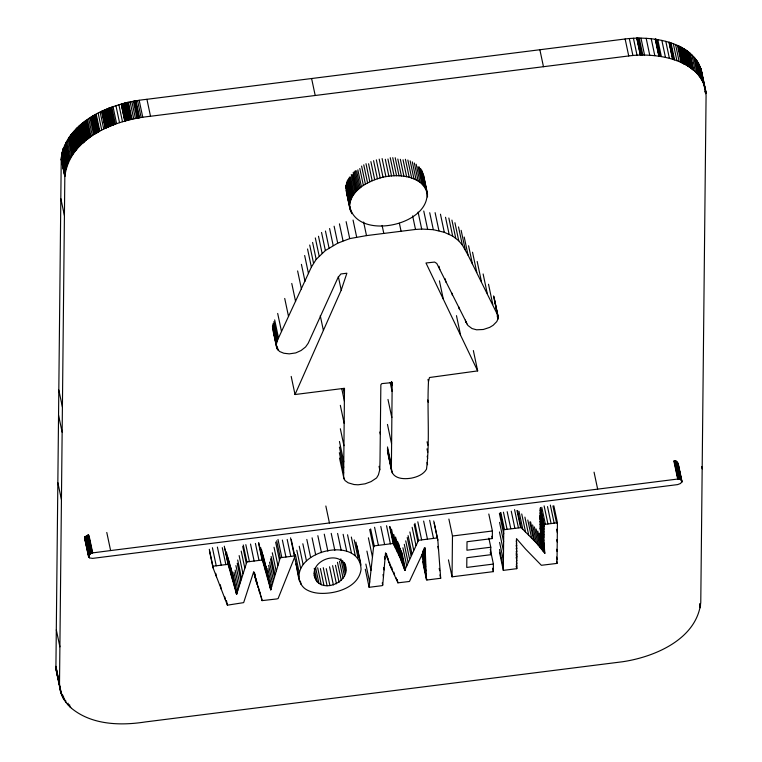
<?xml version="1.0" encoding="UTF-8"?>
<svg xmlns="http://www.w3.org/2000/svg" width="762" height="762" viewBox="0 0 762 762"><rect width="100%" height="100%" fill="white"/><g stroke="black" fill="none" stroke-linecap="round" stroke-linejoin="round"><path stroke-width="1.14" d="M499.491 552.279L503.32 570.376L516.731 568.681L516.474 538.591L525.599 549.097L541.363 565.29L557.003 563.413L557.432 522.77L553.841 505.806M434.235 523.065L437.826 540.029L440.684 578.272L426.853 580.015L426.425 579.453L425.158 547.868L409.47 581.473L397.916 582.835L390.239 565.814L385.524 552.86L382.724 585.149L382.143 585.654L369.122 587.302L365.293 569.204M391.373 469.811L392.182 382.591L381.781 383.619L380.857 384.772L380.009 460.924L379.762 469.716L378.419 474.84L376.58 477.945L371.056 481.622L365.131 483.822L358.045 484.803L353.997 484.527L348.167 482.813L344.967 480.517L343.624 477.307L344.5 388.287L295.027 394.526L291.198 376.428M503.32 570.376L503.749 529.733L521.113 527.628L536.448 543.02L544.792 553.288L543.849 540.677L544.03 524.466L540.439 507.502M387.534 451.714L391.716 471.459C394.535 479.241 404.622 479.269 411.451 478.126C417.233 476.983 423.386 474.507 426.501 469.211C430.063 440.493 426.977 410.708 428.482 381.657L429.473 377.514L477.669 370.904L473.354 350.549M57.512 676.37L55.921 666.312L61.227 159.582C66.246 119.929 112.214 102.784 146.923 99.298L625.135 38.986C652.72 35.357 699.821 42.129 702.478 77.857M71.466 708.25C91.754 725.033 120.482 725.815 145.323 721.947L622.459 661.768C654.339 657.073 696.925 639.318 700.773 602.399L706.079 95.688C704.431 59.379 656.415 52.197 628.726 55.95L150.514 116.262C115.814 119.739 69.828 136.903 64.827 176.546L59.512 683.276C59.303 692.877 64.189 702.069 71.418 708.203M490.29 549.364L493.395 564.061L493.319 571.633L452.047 576.834L452.476 536.01L448.885 519.046M493.395 564.061L466.754 567.423L466.849 557.727L490.709 554.717L490.785 547.211L488.871 538.163M490.785 547.211L466.935 550.221L467.02 541.734L492.319 538.543L492.404 530.981L488.804 514.017M427.539 196.939C426.31 175.041 396.564 172.974 380.181 177.946C367.046 181.785 350.863 190.386 349.606 205.702C355.692 240.44 426.863 226.581 427.063 194.672M477.669 370.904L425.977 262.995L434.616 262.071L436.797 263.471L467.858 325.403L472.021 328.555L476.583 329.803L483.337 329.489L489.642 327.403L493.109 325.317L496.776 321.593L497.891 319.107L497.853 315.42L468.039 255.127L462.344 245.021L458.753 240.821L452.666 236.096L444.303 232.305L433.311 229.676L421.691 229.057L415.509 229.457L366.503 235.601L349.72 238.611L337.709 243.173L325.374 250.555L316.182 259.385L311.372 267.081L277.692 339.747L276.282 344.348L277.025 348.644L279.578 351.492L283.845 353.244L289.255 353.863L295.761 352.911L301.066 350.52L305.591 346.967L308.191 343.271L338.09 277.435L340.89 273.968L346.881 273.215L341.214 290.122L295.027 394.526M681.98 481.46L680.923 479.593L677.694 479.041L110.614 550.564L91.935 552.983L89.278 554.412L88.449 556.384L89.745 557.955L92.602 558.384L677.599 484.603L680.58 483.47L681.98 481.46L678.17 463.439M299.485 580.92C292.684 549.993 360.026 535.343 361.055 569.433C359.016 584.568 342.557 591.464 329.098 593.007C321.688 593.817 313.839 593.588 307.115 590.036C297.513 585.092 298.39 572.891 295.894 563.956M369.122 587.302L373.504 547.592L374.228 545.878L370.637 528.914M314.296 575.329C318.497 596.322 354.073 582.158 344.576 563.137M258.813 542.773L262.642 560.87L270.72 589.788L280.264 557.746L276.673 540.791M224.285 546.211L228.114 564.309L236.572 594.331L246.869 561.946L243.278 544.982M389.601 526.523L393.192 543.487L399.917 557.393L404.784 570.214L418.509 540.296L414.919 523.332M291.284 539.667L294.875 556.631L278.101 598.589L276.663 598.961L262.09 600.618L253.708 571.729L243.659 602.628L227.419 605.171L213.046 567.833L209.455 550.869M91.754 553.041L88.011 534.924M280.264 557.746L294.389 555.946L294.875 556.631M209.293 549.269L212.893 566.233L228.114 564.309M246.869 561.946L262.099 560.022L262.642 560.87M374.228 545.878L393.192 543.487M418.509 540.296L437.312 537.924L437.826 540.029M452.476 536.01L492.404 530.981M544.03 524.466L557.432 522.77M678.599 479.003L674.77 460.915L678.513 479.003M679.437 479.079L675.608 460.981M680.666 479.45L676.98 462.448M345.538 567.652C341.424 548.945 309.105 559.937 314.773 577.596M57.712 676.875L57.998 677.647M701.326 70.094L705.793 91.221M700.821 68.447L705.945 92.678M700.669 68.066L706.012 93.383M700.126 66.675L704.869 89.164M705.326 90.707L705.831 93.688M705.117 91.021L705.593 93.374M699.478 65.246L703.069 82.21M705.117 91.164L705.593 93.431M698.716 63.76L702.354 80.801M698.392 63.151L702.231 80.572M698.211 62.865L701.897 79.972M697.925 62.389L701.516 79.353M697.611 61.884L701.202 78.848M697.173 61.217L700.878 78.353M696.973 60.922L700.659 78.029M696.516 60.274L700.107 77.238M696.011 59.588L699.602 76.552M695.344 58.722L699.087 75.876M695.115 58.417L698.821 75.533M695.02 58.312L698.668 75.333M693.563 56.664L697.154 73.628M691.82 54.912L695.411 71.876M689.943 53.235L693.534 70.199M689.591 52.93L693.258 69.971M689.505 52.864L693.096 69.828M689.21 52.626L692.801 69.59M688.877 52.368L692.467 69.332M688.543 52.111L692.134 69.075M688.238 51.864L691.829 68.828M687.934 51.626L691.525 68.59M687.629 51.387L691.22 68.351M687.438 51.254L691.105 68.275M687.353 51.197L690.943 68.161M687.134 51.035L690.724 67.999M686.886 50.864L690.477 67.828M686.648 50.692L690.239 67.656M686.372 50.511L689.962 67.475M686.095 50.321L689.686 67.285M685.819 50.13L689.41 67.094M685.371 49.835L688.962 66.789M684.886 49.52L688.477 66.475M684.409 49.206L688 66.17M684.257 49.111L687.934 66.123M683.333 48.549L686.924 65.513M682.295 47.949L685.886 64.913M681.238 47.368L684.828 64.332M680.885 47.177L684.476 64.141M680.666 47.053L684.257 64.018M680.437 46.93L684.028 63.894M680.161 46.787L683.752 63.751M679.885 46.644L683.476 63.608M679.609 46.501L683.2 63.465M679.485 46.434L683.076 63.398M679.294 46.339L682.981 63.351M678.761 46.082L682.352 63.036M678.142 45.787L681.733 62.751M677.504 45.491L681.095 62.455M675.58 44.653L679.171 61.617M673.332 43.758L676.923 60.712M671.017 42.92L674.608 59.884M670.341 42.691L673.932 59.646M669.998 42.567L673.589 59.531M669.665 42.453L673.256 59.417M669.417 42.377L673.008 59.341M669.188 42.32L672.779 59.274M668.969 42.253L672.56 59.207M665.798 41.329L669.388 58.293M661.854 40.376L665.445 57.341M657.768 39.586L661.359 56.55M656.701 39.405L660.292 56.369M656.311 39.338L659.902 56.302M655.92 39.272L659.511 56.236M655.672 39.233L659.263 56.197M655.453 39.205L659.044 56.169M655.244 39.176L658.835 56.14M651.215 38.681L654.806 55.645M646.166 38.271L649.757 55.235M640.975 38.11L644.566 55.064M639.251 38.1L642.842 55.064M638.356 38.11L641.947 55.074M637.461 38.119L641.052 55.083M637.127 38.129L640.718 55.093M636.937 38.138L640.528 55.102M636.737 38.148L640.328 55.102M633.441 38.271L637.032 55.235M629.317 38.557L632.908 55.521M625.135 38.986L628.726 55.95M701.688 466.601L702.164 468.868M677.99 463.191L681.904 481.794M677.742 462.934L681.79 482.108M677.285 461.62L681.752 482.165M677.332 462.629L680.923 479.593M676.875 462.401L680.466 479.365M676.666 462.324L680.352 479.327M676.475 462.258L680.161 479.25M676.104 461.086L679.933 479.184M675.97 461.058L679.799 479.155M675.713 461.01L679.656 479.127M675.494 460.962L679.323 479.06M675.313 460.943L679.152 479.031M675.142 460.934L678.98 479.022M674.856 460.915L678.799 479.022M674.446 460.905L678.285 479.003M674.16 460.924L677.99 479.012M673.865 460.953L677.694 479.041M700.068 603.504L700.545 605.771M700.04 603.837L700.478 606.419M699.954 604.428L700.44 606.685M699.916 604.685L700.354 607.209M699.849 605.114L700.268 607.743M539.867 49.74L543.468 66.704M594.055 472.173L597.656 489.137M552.917 505.93L556.508 522.894M556.612 529.247L557.327 532.638M550.345 505.092L554.174 523.18M556.755 539.706L557.232 541.963M556.651 549.278L557.136 551.536M547.507 506.606L551.107 523.57M556.574 557.089L557.051 559.356M556.527 561.146L557.003 563.413M544.116 505.873L547.945 523.97M541.772 507.33L545.363 524.294M540.372 507.978L543.963 524.942M540.106 508.654L543.944 526.742M539.839 510.121L543.916 529.342M493.776 296.189L497.853 315.42M539.81 512.94L543.887 532.162M494.481 299.666L498.072 316.63M493.595 296.123L498.091 317.859M539.791 515.398L543.858 534.619M497.176 315.706L497.891 319.107M539.772 516.903L543.839 536.134M539.763 518.589L543.83 537.81M539.782 521.456L543.849 540.677M539.848 524.227L543.925 543.458M488.509 284.236L492.823 304.59M539.991 526.933L544.058 546.154M539.953 528.428L544.268 548.792M540.715 533.276L544.544 551.374M540.639 534.067L544.792 553.288M540.553 534.076L544.62 553.307M539.325 533.162L543.163 551.25M537.762 531.076L541.591 549.164M483.118 273.958L487.185 293.18M536.115 528.99L539.944 547.078M534.391 526.933L538.22 545.021M477.174 261.442L481.479 281.797M532.619 524.932L536.448 543.02M530.571 521.884L534.648 541.106M529.828 522.027L533.657 540.125M472.526 252.212L476.831 272.567M527.809 520.017L531.638 538.115M468.573 245.764L472.402 263.862M524.894 517.112L528.723 535.2M464.21 237.039L468.039 255.127M521.732 513.959L525.561 532.057M461.143 230.334L465.22 249.555M518.979 511.216L522.808 529.314M458.514 226.924L462.344 245.021M517.522 510.664L521.113 527.628M516.969 510.464L520.56 527.428M454.924 222.723L458.753 240.821M514.56 509.607L518.389 527.695M451.914 220.094L455.743 238.182M511.254 511.178L514.845 528.142M448.837 217.999L452.666 236.096M516.245 540.953L516.722 543.211M516.35 543.697L516.836 545.954M516.179 545.402L516.903 548.792M516.217 548.335L516.931 551.736M445.522 217.256L449.123 234.22M516.217 551.402L516.931 554.793M516.198 553.202L516.922 556.603M507.187 511.693L510.778 528.657M516.188 554.765L516.903 558.165M516.16 557.308L516.874 560.708M466.201 321.602L466.677 323.86M465.392 320.107L465.868 322.364M516.369 561.365L516.846 563.623M516.341 564.061L516.817 566.318M516.322 565.918L516.798 568.185M516.255 566.423L516.731 568.681M440.465 214.208L444.303 232.305M503.434 512.169L507.025 529.133M458.629 306.629L459.105 308.896M500.844 512.493L504.434 529.457M500.158 512.769L503.749 529.733M499.396 513.436L503.711 533.791M435.112 212.655L438.941 230.743M451.952 293.132L452.428 295.389M456.467 315.649L460.534 334.87M499.558 522.38L503.625 541.611M499.453 531.962L503.52 551.183M423.567 175.212L427.444 193.615M423.139 173.812L427.577 195.082M445.208 278.787L445.922 282.188M422.329 171.317L426.168 189.414M423.948 179.975L424.424 182.232M421.634 170.002L425.463 188.1M420.624 168.516L424.453 186.604M429.72 212.712L433.311 229.676M499.596 542.411L503.425 560.508M419.338 166.983L423.177 185.08M499.52 549.478L503.349 567.566M418.1 166.678L421.691 183.642M439.045 266.233L439.76 269.634M416.185 164.211L420.014 182.309M439.426 280.864L443.265 298.961M414.328 162.982L418.167 181.07M423.767 211.036L427.596 229.124M491.842 536.286L492.319 538.543M412.309 161.858L416.138 179.956M410.156 160.868L413.985 178.965M407.851 160.001L411.68 178.098M418.1 212.093L421.691 229.057M490.233 552.46L490.709 554.717M492.604 568.242L493.319 571.633M405.394 159.258L409.232 177.355M403.05 159.782L406.641 176.746M412.642 215.884L415.509 229.457M400.345 159.315L403.936 176.279M397.812 159.02L401.403 175.984M395.202 157.724L399.031 175.822M392.754 157.667L396.592 175.755M390.249 157.715L394.078 175.803M387.925 159.001L391.516 175.965M399.393 223.295L401.069 231.21M385.296 159.268L388.887 176.232M382.105 158.572L385.934 176.67M427.996 379.4L428.482 381.657M379.2 159.144L383.029 177.241M427.768 400.021L428.244 402.288M376.352 159.849L380.181 177.946M373.57 160.677L377.4 178.775M370.875 161.62L374.704 179.718M382.114 225.466L383.791 233.382M368.579 163.773L372.17 180.737M427.072 441.789L427.787 445.189M427.006 448.856L427.72 452.257M365.998 163.706L369.837 181.794M427.187 456.228L427.663 458.486M448.456 559.88L452.047 576.834M427.091 462.458L427.568 464.725M363.75 164.849L367.579 182.947M361.598 166.078L365.427 184.166M359.788 168.507L363.379 185.471M433.721 520.96L437.312 537.924M437.836 546.421L438.56 549.812M357.854 169.869L361.445 186.833M356.616 170.821L360.207 187.785M429.673 520.313L433.502 538.401M355.273 170.602L359.102 188.7M439.188 568.414L439.664 570.681M439.96 574.881L440.684 578.272M354.216 171.545L358.045 189.643M353.206 172.507L357.035 190.595M363.626 222.037L366.503 235.601M352.501 174.612L356.092 191.576M351.301 174.546L355.13 192.643M423.634 521.075L427.463 539.163M350.549 176.908L354.139 193.872M349.396 177.032L353.225 195.129M348.586 178.298L352.415 196.396M391.687 381.6L392.173 383.858M391.439 381.714L392.154 385.105M347.863 179.584L351.692 197.682M390.173 382.4L392.087 391.449M347.243 180.889L351.082 198.977M424.672 547.754L425.148 550.012M346.796 182.013L350.625 200.101M423.996 548.24L425.186 553.898M346.443 183.09L350.272 201.187M417.814 521.808L421.643 539.896M346.405 185.309L349.996 202.273M423.605 549.735L425.282 557.651M345.958 185.271L349.787 203.359M351.368 211.445L351.844 213.703M353.054 220.066L356.645 237.03M423.253 551.05L425.415 561.223M345.586 185.233L349.653 204.454M347.472 195.282L349.387 204.33M349.863 206.588L351.063 212.246M345.538 186.471L349.606 205.702M422.691 551.002L425.567 564.575M346.843 193.748L350.434 210.712M346.11 190.471L349.977 209.112M422.558 551.793L425.672 566.49M422.339 553.964L425.929 570.928M421.672 554.422L426.215 575.91M423.501 564.185L426.853 580.015M422.596 561.356L426.425 579.453M387.982 399.45L391.811 417.547M414.233 524.58L417.824 541.544M412.137 527.294L415.966 545.382M346.129 221.647L349.72 238.611M387.467 424.424L391.544 443.646M409.87 531.971L413.699 550.069M311.61 78.524L315.201 95.488M408.099 535.657L411.928 553.745M407.213 537.524L411.042 555.612M387.487 446.951L391.316 465.049M387.439 448.542L391.268 466.639M388.753 456.038L392.344 473.002M339.433 223.866L343.024 240.83M387.42 450.123L391.258 468.22M405.727 540.858L409.556 558.956M404.279 544.316L408.108 562.413M379.857 432.025L380.343 434.292M402.908 547.792L406.737 565.88M334.118 226.209L337.709 243.173M401.869 552.307L405.46 569.271M401.041 550.955L405.108 570.176M400.945 550.964L405.013 570.186M400.231 548.726L404.889 570.205M400.031 548.183L404.584 569.671M398.783 543.973L403.574 566.595M397.897 542.011L402.45 563.489M397.154 541.191L401.222 560.413M395.602 537.039L399.917 557.393M395.259 537.534L399.088 555.631M329.594 228.543L333.185 245.507M393.754 534.429L397.583 552.526M379.047 466.325L379.762 469.716M338.338 276.558L341.214 290.122M391.506 529.152L395.583 548.373M390.03 526.723L393.859 544.82M325.45 231.029L329.041 247.993M386.553 525.751L390.382 543.839M397.202 579.444L397.916 582.835M396.221 577.872L396.697 580.13M393.887 572.129L394.611 575.52M321.545 232.458L325.374 250.555M391.801 567.519L392.525 570.909M390.82 565.947L391.297 568.214M389.525 562.423L390.239 565.814M387.944 558.032L388.906 562.556M380.79 526.475L384.62 544.573M386.42 553.498L387.62 559.146M385.943 553.422L386.42 555.688M318.497 236.258L322.088 253.213M384.448 556.841L384.924 559.098M315.306 237.925L319.145 256.022M383.619 567.68L384.096 569.938M374.571 527.256L378.409 545.354M383 574.558L383.477 576.815M312.591 242.421L316.182 259.385M343.243 388.439L344.443 394.097M341.757 388.687L344.386 401.126M382.248 582.882L382.724 585.149M309.705 245.04L313.534 263.138M369.675 529.495L373.504 547.592M307.543 248.993L311.372 267.081M340.328 405.327L344.167 423.415M368.389 537.81L372.466 557.041M320.278 315.725L323.393 330.422M304.657 255.518L308.496 273.606M366.922 551.097L370.989 570.328M340.338 428.749L343.929 445.713M365.855 564.08L369.684 582.178M339.452 441.474L343.767 461.829M301.419 264.366L305.01 281.33M339.414 447.075L343.729 467.43M339.357 452.676L343.672 473.031M339.547 458.086L344.033 479.022M356.949 545.849L361.017 565.071M355.93 542.096L359.997 561.318M297.618 270.948L301.447 289.046M354.216 539.896L358.045 557.984M351.339 537.048L355.168 555.146M347.558 534.791L351.387 552.879M291.77 283.454L295.599 301.542M343.129 534.314L346.72 551.269M344.453 562.966L344.938 565.223M343.976 562.413L345.653 570.328M337.604 533.438L341.195 550.393M342.652 560.651L345.272 573.157M340.824 558.841L344.414 575.805M284.721 298.447L288.55 316.544M339.49 561.27L343.081 578.234M325.841 506.006L329.432 522.97M337.461 562.308L341.29 580.396M331.222 533.371L334.823 550.335M335.48 565.299L339.071 582.263M332.594 565.68L336.423 583.778M277.682 313.439L281.511 331.537M324.26 534.162L327.851 551.126M329.546 566.804L333.375 584.892M274.672 319.907L278.501 338.004M326.25 568.633L329.936 585.587M273.863 321.65L277.692 339.747M273.148 323.402L276.977 341.5M317.84 535.676L321.431 552.641M272.691 324.898L276.52 342.995M277.606 347.939L278.092 350.206M275.825 341.538L276.301 343.805M276.787 346.062L277.501 349.453M272.453 326.25L276.282 344.348M273.434 331.68L277.025 348.644M272.663 328.736L276.663 347.767M323.259 567.68L327.089 585.778M320.392 568.557L323.983 585.521M312.087 537.829L315.678 554.793M317.678 567.795L321.269 584.759M315.62 567.709L318.973 583.54M314.239 568.338L317.106 581.911M314.268 573.129L315.706 579.911M306.819 539.42L310.658 557.517M302.838 543.754L306.429 560.718M299.237 546.249L303.066 564.347M296.809 550.221L300.638 568.309M295.37 554.46L299.199 572.548M300.39 581.082L301.104 584.473M290.56 537.858L294.389 555.946M294.999 558.832L298.828 576.929M287.188 539.439L290.779 556.403M282.369 540.048L285.96 557.012M277.997 539.439L281.826 557.536M275.654 542.153L279.483 560.241M274.034 547.259L277.873 565.356M272.301 552.774L276.13 570.871M271.129 556.479L274.958 574.567M270.472 558.784L274.301 576.882M269.538 562.099L273.368 580.187M268.643 565.356L272.472 583.444M267.805 568.547L271.634 586.645M265.805 566.023L270.91 589.759M265.49 565.233L270.72 589.788M264.319 560.089L269.1 582.701M263.071 554.917L268.338 579.796M262.928 555.327L267.481 576.815M261.604 549.935L266.871 574.815M260.699 547.611L265.481 570.233M260.271 547.916L263.862 564.88M258.508 543.058L262.099 560.022M255.422 543.449L259.013 560.413M250.527 544.068L254.117 561.032M261.376 597.217L262.09 600.618M259.937 591.912L260.89 596.427M258.299 586.702L259.499 592.35M256.184 579.225L257.861 587.14M254.508 572.786L256.899 584.092M254.365 572.986L256.28 582.035M254.117 572.672L255.556 579.453M253.946 572.31L254.899 576.834M245.812 544.659L249.412 561.623M242.716 546.478L246.307 563.432M146.923 99.298L150.514 116.262M241.211 551.097L244.802 568.061M239.135 555.593L242.964 573.691M237.696 560.022L241.525 578.11M139.17 100.279L142.761 117.243M237.239 563.289L240.83 580.253M137.541 100.517L141.132 117.481M235.915 565.604L239.754 583.702M135.912 100.775L139.503 117.739M235.134 570.1L238.725 587.064M135.579 100.832L139.17 117.796M134.95 100.936L138.541 117.9M134.16 101.07L137.751 118.034M233.953 572.233L237.782 590.331M133.369 101.213L136.96 118.177M232.648 573.119L236.953 593.474M231.658 570.576L236.687 594.322M230.686 567.242L236.572 594.331M230.134 565.328L234.925 587.94M131.845 101.498L135.436 118.462M229.295 562.166L234.086 584.778M228.648 560.118L233.191 581.606M227.819 556.984L232.61 579.606M226.438 551.945L231.467 575.691M226.104 552.374L229.934 570.462M225.028 549.021L228.619 565.985M130.121 101.851L133.712 118.815M128.407 102.213L131.997 119.177M127.883 102.327L131.474 119.291M222.266 547.63L225.857 564.594M127.692 102.375L131.283 119.339M127.502 102.413L131.093 119.377M126.749 102.594L130.35 119.548M125.854 102.803L129.445 119.767M124.958 103.032L128.549 119.996M124.758 103.08L128.349 120.044M124.082 103.251L127.673 120.215M217.399 547.087L221.228 565.175M123.215 103.489L126.806 120.453M122.358 103.727L125.949 120.691M121.901 103.851L125.492 120.815M121.577 103.937L125.168 120.901M124.844 120.987L121.253 104.023L124.768 121.006M226.457 600.647L227.419 605.171M224.838 596.96L225.562 600.351M118.891 104.718L122.482 121.682M220.313 584.683L221.275 589.207M212.407 547.716L216.237 565.804M215.741 573.319L216.465 576.71M115.929 105.661L119.52 122.625M113.014 106.67L116.605 123.635M111.766 107.128L115.357 124.092M111.052 107.394L114.643 124.358M110.338 107.661L113.929 124.625M110.166 107.728L113.757 124.692M109.985 107.794L113.576 124.758M109.757 107.89L113.347 124.854M109.528 107.975L113.119 124.939M109.309 108.061L112.9 125.025M109.09 108.147L112.681 125.111M108.871 108.233L112.462 125.197M108.528 108.375L112.119 125.339M108.137 108.537L111.728 125.501M107.747 108.709L111.233 125.711M107.175 108.947L110.766 125.901M106.537 109.214L110.128 126.168M105.899 109.48L109.49 126.444M105.728 109.557L109.318 126.521M105.499 109.652L109.09 126.616M105.185 109.795L108.776 126.759M104.87 109.938L108.461 126.902M104.175 110.252L107.766 127.216M103.327 110.633L106.918 127.597M102.499 111.014L106.089 127.978M102.26 111.128L105.851 128.092M102.108 111.204L105.699 128.168M101.889 111.309L105.48 128.273M101.67 111.414L105.261 128.378M100.155 112.157L103.756 129.121M98.165 113.176L101.756 130.14M96.203 114.224L99.793 131.188M95.641 114.538L99.231 131.502M95.479 114.633L99.079 131.588M95.25 114.748L98.85 131.712M95.031 114.871L98.622 131.836M94.717 115.052L98.308 132.017M94.374 115.252L97.974 132.217M94.04 115.453L97.631 132.417M93.936 115.519L97.526 132.483M93.688 115.662L97.279 132.626M93.345 115.862L96.936 132.826M92.993 116.072L96.584 133.026M92.888 116.129L96.479 133.093M92.44 116.405L96.031 133.369M91.783 116.805L95.374 133.769M91.135 117.215L94.726 134.179M90.926 117.338L94.526 134.303M90.03 117.91L93.631 134.874M88.744 118.758L92.335 135.722M87.468 119.624L91.059 136.589M86.639 120.206L90.23 137.17M86.001 120.663L89.592 137.617M85.382 121.11L88.973 138.074M85.115 121.31L88.611 138.341M84.925 121.453L88.516 138.417M84.639 121.663L88.23 138.627M84.268 121.949L87.868 138.913M83.906 122.234L87.497 139.198M83.477 122.568L87.068 139.532M83.02 122.92L86.611 139.875M82.572 123.273L86.163 140.237M82.42 123.387L86.011 140.351M82.02 123.72L85.611 140.684M81.42 124.216L85.011 141.18M80.82 124.72L84.411 141.684M80.486 125.006L84.077 141.961M80.296 125.159L83.896 142.123M80.115 125.32L83.639 142.342M79.858 125.54L83.449 142.504M79.572 125.797L83.163 142.751M79.286 126.044L82.877 143.008M79.181 126.14L82.677 143.189L79.019 126.282M78.562 126.702L82.153 143.656M77.886 127.321L81.477 144.275M77.229 127.94L80.82 144.904M76.933 128.216L80.524 145.18M76.848 128.302L80.362 145.342M76.543 128.607L80.134 145.561M76.229 128.921L79.82 145.885M75.914 129.235L79.515 146.199M75.371 129.797L78.962 146.761M74.695 130.502L78.286 147.466M74.038 131.216L77.629 148.18M73.771 131.512L77.295 148.542M73.419 131.893L77.01 148.857M72.99 132.378L76.581 149.342M72.571 132.864L76.162 149.828M72.266 133.217L75.857 150.181M72.038 133.502L75.629 150.457M71.809 133.779L75.4 150.743M71.723 133.883L75.314 150.847M71.542 134.093L75.133 151.057M71.266 134.436L74.857 151.4M70.98 134.779L74.581 151.743M70.876 134.922L74.466 151.876M70.818 134.998L74.305 152.095M70.618 135.265L74.209 152.229M70.285 135.693L73.876 152.657M69.799 136.341L73.4 153.305M69.332 136.979L72.923 153.943M69.132 137.274L72.666 154.305M68.99 137.465L72.581 154.429M68.875 137.646L72.466 154.61M68.751 137.827L72.342 154.791M68.104 138.808L71.695 155.772M67.123 140.37L70.714 157.334M66.208 141.942L69.799 158.906M65.846 142.608L69.437 159.572M65.799 142.704L69.294 159.83M65.618 143.027L69.209 159.991M65.522 143.199L69.113 160.163M65.446 143.38L68.951 160.525M64.884 144.542L68.475 161.506M64.17 146.142L67.761 163.106M63.532 147.742L67.132 164.706M63.236 148.561L66.827 165.525M63.16 148.771L66.751 165.735M63.075 148.981L66.599 166.145M62.989 149.257L66.58 166.221M62.817 149.8L66.408 166.764M62.541 150.733L66.132 167.697M62.294 151.657L65.884 168.621M62.189 152.076L65.78 169.04M62.093 152.476L65.684 169.44M61.932 153.219L65.522 170.183M61.789 153.953L65.38 170.917M61.732 154.286L65.284 171.507M61.665 154.705L65.218 171.879M61.589 155.181L65.18 172.145M61.541 155.438L65.094 172.698M61.474 156.067L65.027 173.355M61.408 156.677L64.97 173.879M61.36 157.153L64.941 174.231M61.322 157.648L64.913 174.612M61.274 158.372L64.865 175.336M61.246 159.106L64.837 176.07M61.236 159.477L64.827 176.546M60.827 198.587L64.418 215.541M106.785 532.467L110.614 550.564M58.817 390.049L62.408 407.013M89.078 535.867L92.669 552.831M88.544 534.791L92.373 552.888M88.259 534.848L92.088 552.945M88.106 534.895L91.935 552.983M88.021 536.124L91.611 553.088M87.84 536.181L91.44 553.136M91.269 553.193L87.678 536.229L91.107 553.26M87.401 536.343L91.002 553.307M87.297 536.4L90.888 553.364M87.173 536.458L90.764 553.422M87.03 536.515L90.621 553.479M86.535 535.515L90.373 553.612M86.439 535.581L90.268 553.669M86.582 536.772L90.068 553.803M86.363 536.905L89.954 553.869M86.258 536.972L89.792 553.974M86.068 537.115L89.659 554.079M85.868 537.277L89.459 554.241M85.439 536.324L89.278 554.412M85.354 536.41L89.154 554.555M85.239 536.553L89.068 554.65M85.106 536.715L88.935 554.812M84.992 536.877L89.364 557.736M84.887 537.048L89.23 557.632M85.001 538.467L89.002 557.422M84.601 537.943L88.811 557.212M58.55 415.233L62.141 432.197M84.601 538.124L88.602 556.889M57.845 482.641L61.436 499.605M56.302 629.86L59.893 646.824M69.552 704.679L70.037 706.936M68.037 703.155L68.513 705.422M65.503 700.145L65.989 702.412M63.436 696.354L64.151 699.745M63.265 696.801L63.789 699.145M62.998 696.373L63.656 698.925M62.598 694.925L63.398 698.478M62.398 695.211L62.875 697.478M55.921 666.312L59.522 683.781M61.712 693.791L62.198 696.058M55.94 667.541L59.531 684.505M55.969 668.264L61.589 694.601M56.017 668.969L61.303 693.839M56.121 670.122L60.646 691.858M212.893 566.233L213.046 567.833"/></g></svg>
